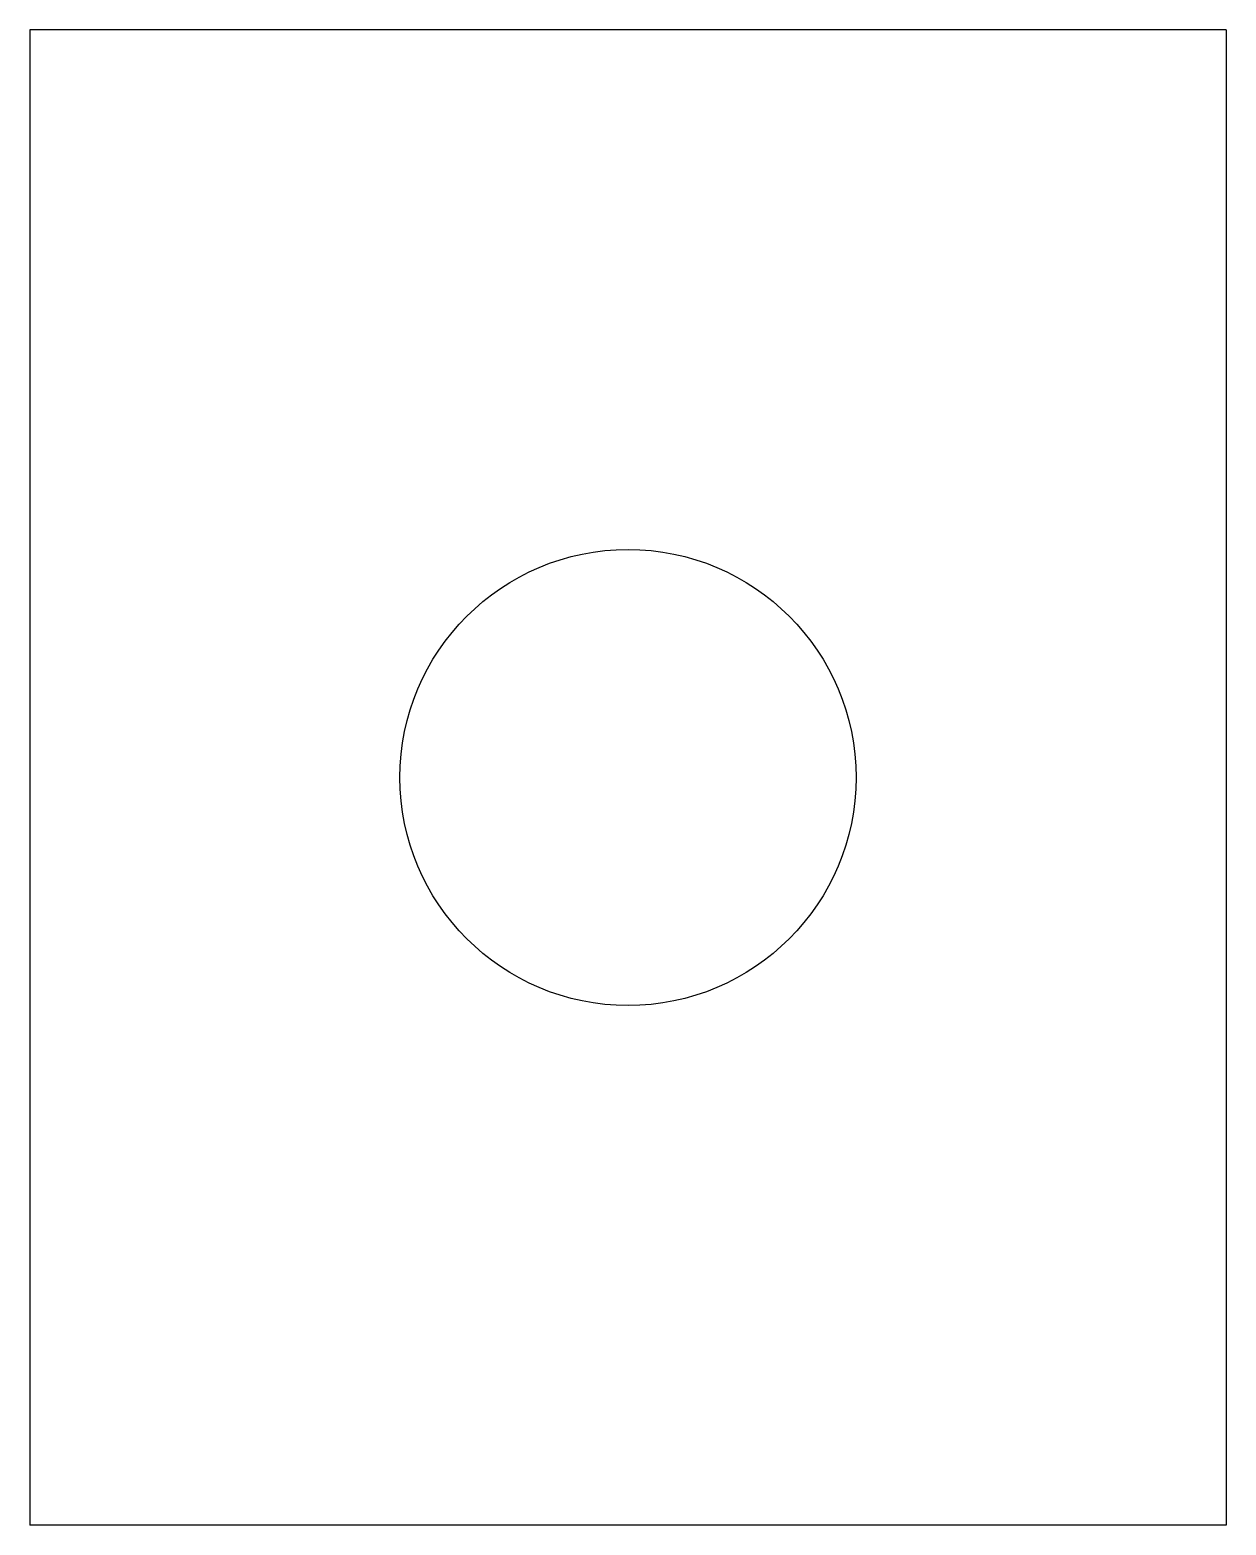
# Model space of a CAD drawing. Header units: millimetres. Extents: x 0 to 16, y 0 to 20.
import ezdxf

# ---------------------------------------------------------------- set-up
doc = ezdxf.new("R2010")
doc.units = ezdxf.units.MM

msp = doc.modelspace()

# ---------------------------------------------------------------- linework, layer by layer
for p, q in [((16, 20, 2), (0, 20, 2)), ((0, 20, 2), (0, 0, 2)), ((16, 20, 2), (16, 0, 2)), ((16, 0, 2), (0, 0, 2))]:
    msp.add_line(p, q)
msp.add_circle((8, 10, 2), 3.05)

doc.saveas('drawing.dxf')
